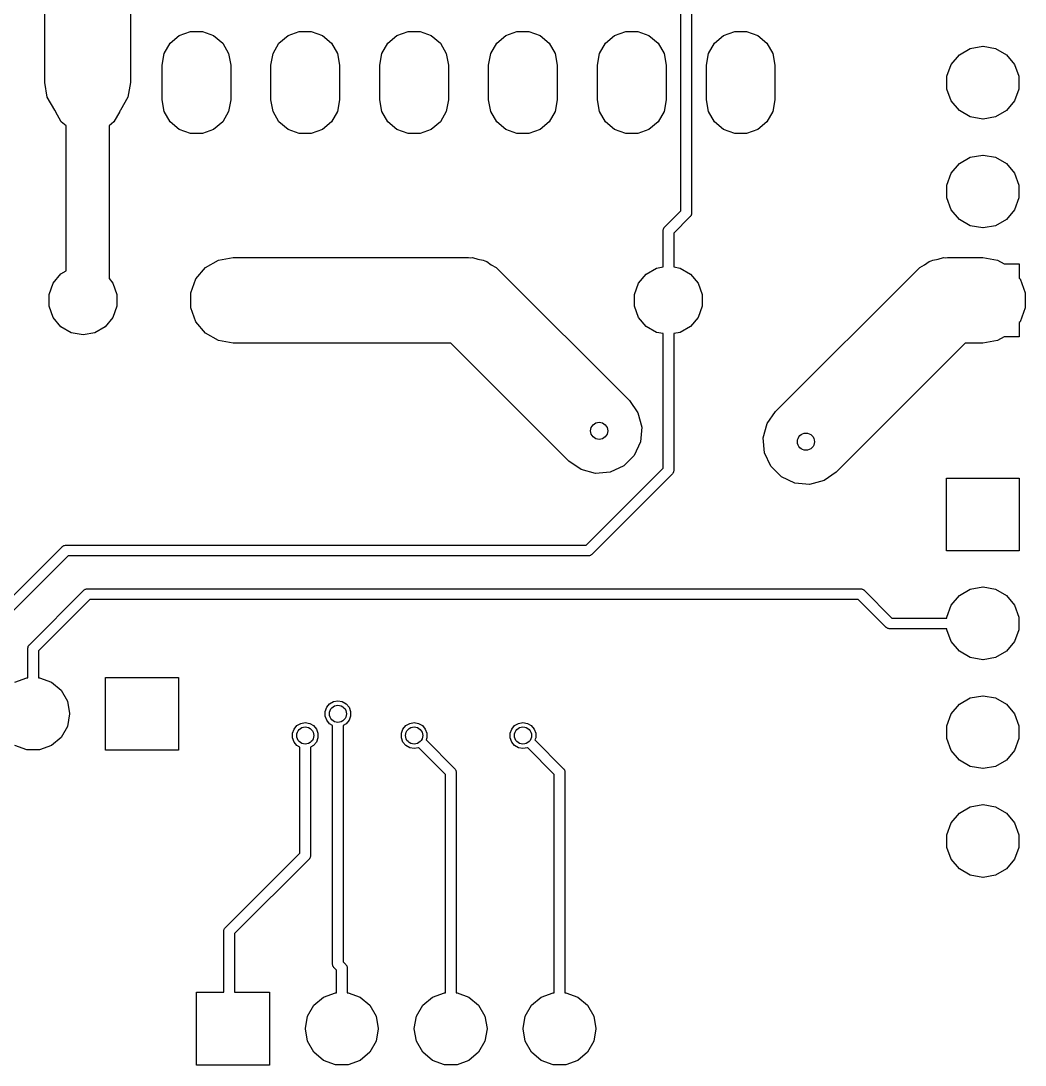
# Model space of a CAD drawing. Extents: x 135.5 to 182.5, y -141.5 to -46.
# Drawn here: x 159.05 to 182.49, y -139.85 to -115.48 of the extents above; entities that cross this region are included whole.
import ezdxf

# ---------------------------------------------------------------- set-up
doc = ezdxf.new("R2010")
doc.units = 0
doc.header["$MEASUREMENT"] = 0
doc.layers.add('BLACK', color=7, linetype='CONTINUOUS')

msp = doc.modelspace()

# ---------------------------------------------------------------- linework, layer by layer
at = {"layer": 'Black'}
for p, q in [((174.451, -119.914), (174.451, -113.362)), ((174.701, -113.362), (174.701, -119.966)), ((161.606, -114.124), (161.606, -116.918)), ((159.606, -116.918), (159.606, -114.538)), ((162.746, -115.821), (163.007, -115.726)), ((163.007, -115.726), (163.285, -115.726)), ((163.285, -115.726), (163.546, -115.821)), ((165.286, -115.821), (165.547, -115.726)), ((165.547, -115.726), (165.825, -115.726)), ((165.825, -115.726), (166.086, -115.821)), ((167.826, -115.821), (168.087, -115.726)), ((168.087, -115.726), (168.365, -115.726)), ((168.365, -115.726), (168.626, -115.821)), ((170.366, -115.821), (170.627, -115.726)), ((170.627, -115.726), (170.905, -115.726)), ((170.905, -115.726), (171.166, -115.821)), ((172.906, -115.821), (173.167, -115.726)), ((173.167, -115.726), (173.445, -115.726)), ((173.445, -115.726), (173.706, -115.821)), ((175.446, -115.821), (175.707, -115.726)), ((175.707, -115.726), (175.985, -115.726)), ((175.985, -115.726), (176.246, -115.821)), ((162.394, -116.24), (162.533, -115.999)), ((162.533, -115.999), (162.746, -115.821)), ((163.546, -115.821), (163.759, -115.999)), ((163.759, -115.999), (163.898, -116.24)), ((164.934, -116.24), (165.073, -115.999)), ((165.073, -115.999), (165.286, -115.821)), ((166.086, -115.821), (166.299, -115.999)), ((166.299, -115.999), (166.438, -116.24)), ((167.474, -116.24), (167.613, -115.999)), ((167.613, -115.999), (167.826, -115.821)), ((168.626, -115.821), (168.839, -115.999)), ((168.839, -115.999), (168.978, -116.24)), ((170.014, -116.24), (170.153, -115.999)), ((170.153, -115.999), (170.366, -115.821)), ((171.166, -115.821), (171.379, -115.999)), ((171.379, -115.999), (171.518, -116.24)), ((172.554, -116.24), (172.693, -115.999)), ((172.693, -115.999), (172.906, -115.821)), ((173.706, -115.821), (173.919, -115.999)), ((173.919, -115.999), (174.058, -116.24)), ((175.094, -116.24), (175.233, -115.999)), ((175.233, -115.999), (175.446, -115.821)), ((176.246, -115.821), (176.459, -115.999)), ((176.459, -115.999), (176.598, -116.24)), ((162.346, -116.513), (162.394, -116.24)), ((163.898, -116.24), (163.946, -116.513)), ((164.886, -116.513), (164.934, -116.24)), ((166.438, -116.24), (166.486, -116.513)), ((167.426, -116.513), (167.474, -116.24)), ((168.978, -116.24), (169.026, -116.513)), ((169.966, -116.513), (170.014, -116.24)), ((171.518, -116.24), (171.566, -116.513)), ((172.506, -116.513), (172.554, -116.24)), ((174.058, -116.24), (174.106, -116.513)), ((175.046, -116.513), (175.094, -116.24)), ((176.598, -116.24), (176.646, -116.513)), ((180.95, -116.269), (181.206, -116.121)), ((181.206, -116.121), (181.497, -116.07)), ((181.497, -116.07), (181.503, -116.07)), ((181.503, -116.07), (181.794, -116.121)), ((181.794, -116.121), (182.05, -116.269)), ((180.66, -116.772), (180.761, -116.495)), ((180.761, -116.495), (180.95, -116.269)), ((182.05, -116.269), (182.239, -116.495)), ((182.239, -116.495), (182.34, -116.772)), ((162.346, -117.323), (162.346, -116.513)), ((163.946, -116.513), (163.946, -117.323)), ((164.886, -117.323), (164.886, -116.513)), ((166.486, -116.513), (166.486, -117.323)), ((167.426, -117.323), (167.426, -116.513)), ((169.026, -116.513), (169.026, -117.323)), ((169.966, -117.323), (169.966, -116.513)), ((171.566, -116.513), (171.566, -117.323)), ((172.506, -117.323), (172.506, -116.513)), ((174.106, -116.513), (174.106, -117.323)), ((175.046, -117.323), (175.046, -116.513)), ((176.646, -116.513), (176.646, -117.323)), ((159.666, -117.26), (159.606, -116.918)), ((161.606, -116.918), (161.546, -117.26)), ((180.66, -117.068), (180.66, -116.772)), ((182.34, -116.772), (182.34, -117.068)), ((180.761, -117.345), (180.66, -117.068)), ((182.34, -117.068), (182.239, -117.345)), ((159.84, -117.561), (159.666, -117.26)), ((161.546, -117.26), (161.372, -117.561)), ((162.394, -117.596), (162.346, -117.323)), ((163.946, -117.323), (163.898, -117.596)), ((164.934, -117.596), (164.886, -117.323)), ((166.486, -117.323), (166.438, -117.596)), ((167.474, -117.596), (167.426, -117.323)), ((169.026, -117.323), (168.978, -117.596)), ((170.014, -117.596), (169.966, -117.323)), ((171.566, -117.323), (171.518, -117.596)), ((172.554, -117.596), (172.506, -117.323)), ((174.106, -117.323), (174.058, -117.596)), ((175.094, -117.596), (175.046, -117.323)), ((176.646, -117.323), (176.598, -117.596)), ((180.95, -117.571), (180.761, -117.345)), ((182.239, -117.345), (182.05, -117.571)), ((159.849, -117.569), (159.84, -117.561)), ((159.854, -117.596), (159.849, -117.569)), ((159.993, -117.837), (159.854, -117.596)), ((161.358, -117.596), (161.219, -117.837)), ((161.363, -117.569), (161.358, -117.596)), ((161.372, -117.561), (161.363, -117.569)), ((162.533, -117.837), (162.394, -117.596)), ((163.898, -117.596), (163.759, -117.837)), ((165.073, -117.837), (164.934, -117.596)), ((166.438, -117.596), (166.299, -117.837)), ((167.613, -117.837), (167.474, -117.596)), ((168.978, -117.596), (168.839, -117.837)), ((170.153, -117.837), (170.014, -117.596)), ((171.518, -117.596), (171.379, -117.837)), ((172.693, -117.837), (172.554, -117.596)), ((174.058, -117.596), (173.919, -117.837)), ((175.233, -117.837), (175.094, -117.596)), ((176.598, -117.596), (176.459, -117.837)), ((181.206, -117.719), (180.95, -117.571)), ((182.05, -117.571), (181.794, -117.719)), ((160.106, -117.931), (159.993, -117.837)), ((160.106, -121.314), (160.106, -117.931)), ((161.219, -117.837), (161.106, -117.931)), ((161.106, -117.931), (161.106, -121.492)), ((162.746, -118.015), (162.533, -117.837)), ((163.759, -117.837), (163.546, -118.015)), ((165.286, -118.015), (165.073, -117.837)), ((166.299, -117.837), (166.086, -118.015)), ((167.826, -118.015), (167.613, -117.837)), ((168.839, -117.837), (168.626, -118.015)), ((170.366, -118.015), (170.153, -117.837)), ((171.379, -117.837), (171.166, -118.015)), ((172.906, -118.015), (172.693, -117.837)), ((173.919, -117.837), (173.706, -118.015)), ((175.446, -118.015), (175.233, -117.837)), ((176.459, -117.837), (176.246, -118.015)), ((181.497, -117.77), (181.206, -117.719)), ((181.503, -117.77), (181.497, -117.77)), ((181.794, -117.719), (181.503, -117.77)), ((163.007, -118.11), (162.746, -118.015)), ((163.285, -118.11), (163.007, -118.11)), ((163.546, -118.015), (163.285, -118.11)), ((165.547, -118.11), (165.286, -118.015)), ((165.825, -118.11), (165.547, -118.11)), ((166.086, -118.015), (165.825, -118.11)), ((168.087, -118.11), (167.826, -118.015)), ((168.365, -118.11), (168.087, -118.11)), ((168.626, -118.015), (168.365, -118.11)), ((170.627, -118.11), (170.366, -118.015)), ((170.905, -118.11), (170.627, -118.11)), ((171.166, -118.015), (170.905, -118.11)), ((173.167, -118.11), (172.906, -118.015)), ((173.445, -118.11), (173.167, -118.11)), ((173.706, -118.015), (173.445, -118.11)), ((175.707, -118.11), (175.446, -118.015)), ((175.985, -118.11), (175.707, -118.11)), ((176.246, -118.015), (175.985, -118.11)), ((180.95, -118.809), (181.206, -118.661)), ((181.206, -118.661), (181.497, -118.61)), ((181.497, -118.61), (181.503, -118.61)), ((181.503, -118.61), (181.794, -118.661)), ((181.794, -118.661), (182.05, -118.809)), ((180.761, -119.035), (180.95, -118.809)), ((182.05, -118.809), (182.239, -119.035)), ((180.66, -119.312), (180.761, -119.035)), ((182.239, -119.035), (182.34, -119.312)), ((180.66, -119.608), (180.66, -119.312)), ((182.34, -119.312), (182.34, -119.608)), ((180.761, -119.885), (180.66, -119.608)), ((182.34, -119.608), (182.239, -119.885)), ((180.95, -120.111), (180.761, -119.885)), ((182.239, -119.885), (182.05, -120.111)), ((174.072, -120.294), (174.451, -119.914)), ((174.664, -120.054), (174.285, -120.434)), ((174.668, -120.05), (174.664, -120.054)), ((174.672, -120.046), (174.668, -120.05)), ((174.68, -120.032), (174.672, -120.046)), ((174.689, -120.019), (174.68, -120.032)), ((174.691, -120.014), (174.689, -120.019)), ((174.693, -120.009), (174.691, -120.014)), ((174.696, -119.993), (174.693, -120.009)), ((174.701, -119.977), (174.696, -119.993)), ((174.701, -119.966), (174.7, -119.971)), ((174.7, -119.971), (174.701, -119.977)), ((181.206, -120.259), (180.95, -120.111)), ((182.05, -120.111), (181.794, -120.259)), ((174.035, -120.371), (174.04, -120.355)), ((174.036, -120.377), (174.035, -120.371)), ((174.035, -120.382), (174.036, -120.377)), ((174.035, -121.222), (174.035, -120.382)), ((174.04, -120.355), (174.043, -120.339)), ((174.043, -120.339), (174.045, -120.334)), ((174.045, -120.334), (174.047, -120.329)), ((174.047, -120.329), (174.056, -120.316)), ((174.056, -120.316), (174.064, -120.302)), ((174.064, -120.302), (174.068, -120.298)), ((174.068, -120.298), (174.072, -120.294)), ((181.497, -120.31), (181.206, -120.259)), ((181.503, -120.31), (181.497, -120.31)), ((181.794, -120.259), (181.503, -120.31)), ((174.285, -120.434), (174.285, -121.222)), ((163.357, -121.234), (163.658, -121.06)), ((163.658, -121.06), (164, -121)), ((164, -121), (169.498, -121)), ((169.498, -121), (169.541, -121.008)), ((169.541, -121.008), (169.585, -121.004)), ((169.585, -121.004), (169.711, -121.038)), ((169.711, -121.038), (169.84, -121.06)), ((169.84, -121.06), (169.878, -121.082)), ((169.878, -121.082), (169.921, -121.094)), ((169.921, -121.094), (170.028, -121.169)), ((180.14, -121.169), (180.247, -121.094)), ((180.247, -121.094), (180.29, -121.082)), ((180.29, -121.082), (180.328, -121.06)), ((180.328, -121.06), (180.457, -121.038)), ((180.457, -121.038), (180.583, -121.004)), ((180.583, -121.004), (180.627, -121.008)), ((180.627, -121.008), (180.67, -121)), ((180.67, -121), (181.5, -121)), ((181.5, -121), (181.842, -121.06)), ((181.842, -121.06), (181.997, -121.15)), ((159.984, -121.385), (160.106, -121.314)), ((163.134, -121.5), (163.357, -121.234)), ((170.028, -121.169), (170.141, -121.234)), ((170.141, -121.234), (170.169, -121.268)), ((170.169, -121.268), (170.205, -121.293)), ((170.205, -121.293), (173.251, -124.339)), ((173.643, -121.387), (173.883, -121.248)), ((173.883, -121.248), (174.035, -121.222)), ((174.285, -121.222), (174.437, -121.248)), ((174.437, -121.248), (174.677, -121.387)), ((176.663, -124.593), (179.963, -121.293)), ((179.963, -121.293), (179.999, -121.268)), ((179.999, -121.268), (180.027, -121.234)), ((180.027, -121.234), (180.14, -121.169)), ((181.997, -121.15), (182.35, -121.15)), ((182.35, -121.15), (182.35, -121.481)), ((159.709, -121.861), (159.805, -121.598)), ((159.805, -121.598), (159.984, -121.385)), ((161.106, -121.492), (161.195, -121.598)), ((161.195, -121.598), (161.291, -121.861)), ((163.015, -121.826), (163.134, -121.5)), ((173.369, -121.861), (173.464, -121.6)), ((173.464, -121.6), (173.643, -121.387)), ((174.677, -121.387), (174.856, -121.6)), ((174.856, -121.6), (174.951, -121.861)), ((182.35, -121.481), (182.366, -121.5)), ((182.366, -121.5), (182.485, -121.826)), ((163.015, -122.174), (163.015, -121.826)), ((182.485, -121.826), (182.485, -122.174)), ((159.709, -122.139), (159.709, -121.861)), ((161.291, -121.861), (161.291, -122.139)), ((173.369, -122.139), (173.369, -121.861)), ((174.951, -121.861), (174.951, -122.139)), ((159.805, -122.402), (159.709, -122.139)), ((161.291, -122.139), (161.195, -122.402)), ((163.134, -122.5), (163.015, -122.174)), ((173.464, -122.4), (173.369, -122.139)), ((174.951, -122.139), (174.856, -122.4)), ((182.485, -122.174), (182.366, -122.5)), ((159.984, -122.615), (159.805, -122.402)), ((161.195, -122.402), (161.016, -122.615)), ((163.357, -122.766), (163.134, -122.5)), ((173.643, -122.613), (173.464, -122.4)), ((174.856, -122.4), (174.677, -122.613)), ((182.366, -122.5), (182.35, -122.519)), ((182.35, -122.519), (182.35, -122.85)), ((160.225, -122.755), (159.984, -122.615)), ((160.5, -122.803), (160.225, -122.755)), ((160.775, -122.755), (160.5, -122.803)), ((161.016, -122.615), (160.775, -122.755)), ((163.658, -122.94), (163.357, -122.766)), ((173.883, -122.752), (173.643, -122.613)), ((174.035, -122.778), (173.883, -122.752)), ((174.035, -125.918), (174.035, -122.778)), ((174.437, -122.752), (174.285, -122.778)), ((174.285, -122.778), (174.285, -125.97)), ((174.677, -122.613), (174.437, -122.752)), ((164, -123), (163.658, -122.94)), ((169.084, -123), (164, -123)), ((171.837, -125.753), (169.084, -123)), ((181.084, -123), (178.077, -126.007)), ((181.5, -123), (181.084, -123)), ((181.842, -122.94), (181.5, -123)), ((181.997, -122.85), (181.842, -122.94)), ((182.35, -122.85), (181.997, -122.85)), ((173.251, -124.339), (173.45, -124.623)), ((173.45, -124.623), (173.54, -124.959)), ((176.464, -124.877), (176.663, -124.593)), ((173.54, -124.959), (173.51, -125.305)), ((176.374, -125.213), (176.464, -124.877)), ((176.404, -125.559), (176.374, -125.213)), ((173.51, -125.305), (173.363, -125.62)), ((172.121, -125.952), (171.837, -125.753)), ((173.363, -125.62), (173.118, -125.865)), ((176.551, -125.874), (176.404, -125.559)), ((172.457, -126.042), (172.121, -125.952)), ((172.238, -127.715), (174.035, -125.918)), ((173.118, -125.865), (172.803, -126.012)), ((174.28, -125.997), (174.277, -126.013)), ((174.285, -125.981), (174.28, -125.997)), ((174.285, -125.97), (174.284, -125.975)), ((174.284, -125.975), (174.285, -125.981)), ((176.796, -126.119), (176.551, -125.874)), ((174.248, -126.058), (172.378, -127.928)), ((172.803, -126.012), (172.457, -126.042)), ((174.252, -126.054), (174.248, -126.058)), ((174.256, -126.05), (174.252, -126.054)), ((174.264, -126.036), (174.256, -126.05)), ((174.273, -126.023), (174.264, -126.036)), ((174.275, -126.018), (174.273, -126.023)), ((174.277, -126.013), (174.275, -126.018)), ((177.111, -126.266), (176.796, -126.119)), ((177.793, -126.206), (177.457, -126.296)), ((178.077, -126.007), (177.793, -126.206)), ((180.65, -127.85), (180.65, -126.15)), ((180.65, -126.15), (182.35, -126.15)), ((182.35, -126.15), (182.35, -127.85)), ((177.457, -126.296), (177.111, -126.266)), ((157.978, -129.784), (160.01, -127.752)), ((160.01, -127.752), (160.014, -127.748)), ((160.014, -127.748), (160.018, -127.744)), ((160.018, -127.744), (160.032, -127.736)), ((160.032, -127.736), (160.045, -127.727)), ((160.045, -127.727), (160.05, -127.725)), ((160.05, -127.725), (160.055, -127.723)), ((160.055, -127.723), (160.071, -127.72)), ((160.071, -127.72), (160.087, -127.715)), ((160.087, -127.715), (160.093, -127.716)), ((160.093, -127.716), (160.098, -127.715)), ((160.098, -127.715), (172.238, -127.715)), ((172.356, -127.944), (172.343, -127.953)), ((172.37, -127.936), (172.356, -127.944)), ((172.374, -127.932), (172.37, -127.936)), ((172.378, -127.928), (172.374, -127.932)), ((182.35, -127.85), (180.65, -127.85)), ((160.15, -127.965), (158.191, -129.924)), ((172.29, -127.965), (160.15, -127.965)), ((172.295, -127.964), (172.29, -127.965)), ((172.301, -127.965), (172.295, -127.964)), ((172.317, -127.96), (172.301, -127.965)), ((172.333, -127.957), (172.317, -127.96)), ((172.338, -127.955), (172.333, -127.957)), ((172.343, -127.953), (172.338, -127.955)), ((159.248, -130.038), (160.518, -128.768)), ((160.518, -128.768), (160.522, -128.764)), ((160.522, -128.764), (160.526, -128.76)), ((160.526, -128.76), (160.54, -128.752)), ((160.54, -128.752), (160.553, -128.743)), ((160.553, -128.743), (160.558, -128.741)), ((160.558, -128.741), (160.563, -128.739)), ((160.563, -128.739), (160.579, -128.736)), ((160.579, -128.736), (160.595, -128.731)), ((160.595, -128.731), (160.601, -128.732)), ((160.601, -128.732), (160.606, -128.731)), ((160.606, -128.731), (178.64, -128.731)), ((178.64, -128.731), (178.645, -128.732)), ((178.645, -128.732), (178.651, -128.731)), ((178.651, -128.731), (178.667, -128.736)), ((178.667, -128.736), (178.683, -128.739)), ((178.683, -128.739), (178.688, -128.741)), ((178.688, -128.741), (178.693, -128.743)), ((178.693, -128.743), (178.706, -128.752)), ((178.706, -128.752), (178.72, -128.76)), ((178.72, -128.76), (178.724, -128.764)), ((178.724, -128.764), (178.728, -128.768)), ((178.728, -128.768), (179.376, -129.415)), ((180.761, -129.115), (180.95, -128.889)), ((180.95, -128.889), (181.206, -128.741)), ((181.206, -128.741), (181.497, -128.69)), ((181.497, -128.69), (181.503, -128.69)), ((181.503, -128.69), (181.794, -128.741)), ((181.794, -128.741), (182.05, -128.889)), ((182.05, -128.889), (182.239, -129.115)), ((160.658, -128.981), (159.461, -130.178)), ((178.588, -128.981), (160.658, -128.981)), ((179.236, -129.628), (178.588, -128.981)), ((180.66, -129.392), (180.761, -129.115)), ((182.239, -129.115), (182.34, -129.392)), ((179.376, -129.415), (180.66, -129.415)), ((180.66, -129.415), (180.66, -129.392)), ((182.34, -129.392), (182.34, -129.688)), ((179.24, -129.632), (179.236, -129.628)), ((179.244, -129.636), (179.24, -129.632)), ((179.258, -129.644), (179.244, -129.636)), ((179.271, -129.653), (179.258, -129.644)), ((179.276, -129.655), (179.271, -129.653)), ((179.281, -129.657), (179.276, -129.655)), ((179.297, -129.66), (179.281, -129.657)), ((179.313, -129.665), (179.297, -129.66)), ((179.319, -129.664), (179.313, -129.665)), ((179.324, -129.665), (179.319, -129.664)), ((180.66, -129.665), (179.324, -129.665)), ((180.66, -129.688), (180.66, -129.665)), ((180.761, -129.965), (180.66, -129.688)), ((182.34, -129.688), (182.239, -129.965)), ((159.211, -130.115), (159.216, -130.099)), ((159.212, -130.121), (159.211, -130.115)), ((159.211, -130.126), (159.212, -130.121)), ((159.211, -130.81), (159.211, -130.126)), ((159.216, -130.099), (159.219, -130.083)), ((159.219, -130.083), (159.221, -130.078)), ((159.221, -130.078), (159.223, -130.073)), ((159.223, -130.073), (159.232, -130.06)), ((159.232, -130.06), (159.24, -130.046)), ((159.24, -130.046), (159.244, -130.042)), ((159.244, -130.042), (159.248, -130.038)), ((180.95, -130.191), (180.761, -129.965)), ((182.239, -129.965), (182.05, -130.191)), ((159.461, -130.178), (159.461, -130.81)), ((181.206, -130.339), (180.95, -130.191)), ((181.497, -130.39), (181.206, -130.339)), ((181.503, -130.39), (181.497, -130.39)), ((181.794, -130.339), (181.503, -130.39)), ((182.05, -130.191), (181.794, -130.339)), ((158.911, -130.911), (159.188, -130.81)), ((159.188, -130.81), (159.211, -130.81)), ((159.461, -130.81), (159.484, -130.81)), ((159.484, -130.81), (159.761, -130.911)), ((161.026, -132.5), (161.026, -130.8)), ((161.026, -130.8), (162.726, -130.8)), ((162.726, -130.8), (162.726, -132.5)), ((159.761, -130.911), (159.987, -131.1)), ((159.987, -131.1), (160.135, -131.356)), ((160.135, -131.356), (160.186, -131.647)), ((166.345, -131.367), (166.448, -131.349)), ((166.448, -131.349), (166.551, -131.367)), ((180.95, -131.429), (181.206, -131.281)), ((181.206, -131.281), (181.497, -131.23)), ((181.497, -131.23), (181.503, -131.23)), ((181.503, -131.23), (181.794, -131.281)), ((181.794, -131.281), (182.05, -131.429)), ((166.151, -131.598), (166.187, -131.499)), ((166.151, -131.702), (166.151, -131.598)), ((166.187, -131.499), (166.254, -131.419)), ((166.254, -131.419), (166.345, -131.367)), ((166.551, -131.367), (166.642, -131.419)), ((166.642, -131.419), (166.709, -131.499)), ((166.709, -131.499), (166.745, -131.598)), ((166.745, -131.598), (166.745, -131.702)), ((180.761, -131.655), (180.95, -131.429)), ((182.05, -131.429), (182.239, -131.655)), ((160.186, -131.653), (160.135, -131.944)), ((160.186, -131.647), (160.186, -131.653)), ((166.187, -131.801), (166.151, -131.702)), ((166.254, -131.881), (166.187, -131.801)), ((166.709, -131.801), (166.642, -131.881)), ((166.745, -131.702), (166.709, -131.801)), ((180.66, -131.932), (180.761, -131.655)), ((182.239, -131.655), (182.34, -131.932)), ((160.135, -131.944), (159.987, -132.2)), ((165.389, -132.106), (165.425, -132.007)), ((165.425, -132.007), (165.492, -131.927)), ((165.492, -131.927), (165.583, -131.875)), ((165.583, -131.875), (165.686, -131.857)), ((165.686, -131.857), (165.789, -131.875)), ((165.789, -131.875), (165.88, -131.927)), ((165.88, -131.927), (165.947, -132.007)), ((165.947, -132.007), (165.983, -132.106)), ((166.323, -131.92), (166.254, -131.881)), ((166.323, -137.492), (166.323, -131.92)), ((166.642, -131.881), (166.573, -131.92)), ((166.573, -131.92), (166.573, -137.44)), ((167.929, -132.106), (167.965, -132.007)), ((167.965, -132.007), (168.032, -131.927)), ((168.032, -131.927), (168.123, -131.875)), ((168.123, -131.875), (168.226, -131.857)), ((168.226, -131.857), (168.329, -131.875)), ((168.329, -131.875), (168.42, -131.927)), ((168.42, -131.927), (168.487, -132.007)), ((168.487, -132.007), (168.523, -132.106)), ((170.469, -132.106), (170.505, -132.007)), ((170.505, -132.007), (170.572, -131.927)), ((170.572, -131.927), (170.663, -131.875)), ((170.663, -131.875), (170.766, -131.857)), ((170.766, -131.857), (170.869, -131.875)), ((170.869, -131.875), (170.96, -131.927)), ((170.96, -131.927), (171.027, -132.007)), ((171.027, -132.007), (171.063, -132.106)), ((180.66, -132.228), (180.66, -131.932)), ((182.34, -131.932), (182.34, -132.228)), ((159.987, -132.2), (159.761, -132.389)), ((165.389, -132.21), (165.389, -132.106)), ((165.425, -132.309), (165.389, -132.21)), ((165.492, -132.389), (165.425, -132.309)), ((165.947, -132.309), (165.88, -132.389)), ((165.983, -132.21), (165.947, -132.309)), ((165.983, -132.106), (165.983, -132.21)), ((167.929, -132.21), (167.929, -132.106)), ((167.965, -132.309), (167.929, -132.21)), ((168.032, -132.389), (167.965, -132.309)), ((168.523, -132.21), (168.505, -132.26)), ((168.505, -132.26), (169.168, -132.924)), ((168.523, -132.106), (168.523, -132.21)), ((170.469, -132.21), (170.469, -132.106)), ((170.505, -132.309), (170.469, -132.21)), ((170.572, -132.389), (170.505, -132.309)), ((171.063, -132.21), (171.045, -132.26)), ((171.045, -132.26), (171.708, -132.924)), ((171.063, -132.106), (171.063, -132.21)), ((180.761, -132.505), (180.66, -132.228)), ((182.34, -132.228), (182.239, -132.505)), ((159.188, -132.49), (158.911, -132.389)), ((159.484, -132.49), (159.188, -132.49)), ((159.761, -132.389), (159.484, -132.49)), ((162.726, -132.5), (161.026, -132.5)), ((165.561, -132.428), (165.492, -132.389)), ((165.561, -134.9), (165.561, -132.428)), ((165.88, -132.389), (165.811, -132.428)), ((165.811, -132.428), (165.811, -134.952)), ((168.123, -132.441), (168.032, -132.389)), ((168.226, -132.459), (168.123, -132.441)), ((168.329, -132.441), (168.226, -132.459)), ((168.331, -132.44), (168.329, -132.441)), ((168.955, -133.064), (168.331, -132.44)), ((170.663, -132.441), (170.572, -132.389)), ((170.766, -132.459), (170.663, -132.441)), ((170.869, -132.441), (170.766, -132.459)), ((170.871, -132.44), (170.869, -132.441)), ((171.495, -133.064), (170.871, -132.44)), ((180.95, -132.731), (180.761, -132.505)), ((182.239, -132.505), (182.05, -132.731)), ((181.206, -132.879), (180.95, -132.731)), ((182.05, -132.731), (181.794, -132.879)), ((168.955, -138.16), (168.955, -133.064)), ((169.168, -132.924), (169.172, -132.928)), ((169.172, -132.928), (169.176, -132.932)), ((169.176, -132.932), (169.184, -132.946)), ((169.184, -132.946), (169.193, -132.959)), ((169.193, -132.959), (169.195, -132.964)), ((169.195, -132.964), (169.197, -132.969)), ((169.197, -132.969), (169.2, -132.985)), ((169.2, -132.985), (169.205, -133.001)), ((169.205, -133.001), (169.204, -133.007)), ((169.204, -133.007), (169.205, -133.012)), ((169.205, -133.012), (169.205, -138.16)), ((171.495, -138.16), (171.495, -133.064)), ((171.708, -132.924), (171.712, -132.928)), ((171.712, -132.928), (171.716, -132.932)), ((171.716, -132.932), (171.724, -132.946)), ((171.724, -132.946), (171.733, -132.959)), ((171.733, -132.959), (171.735, -132.964)), ((171.735, -132.964), (171.737, -132.969)), ((171.737, -132.969), (171.74, -132.985)), ((171.74, -132.985), (171.745, -133.001)), ((171.745, -133.001), (171.744, -133.007)), ((171.744, -133.007), (171.745, -133.012)), ((171.745, -133.012), (171.745, -138.16)), ((181.497, -132.93), (181.206, -132.879)), ((181.503, -132.93), (181.497, -132.93)), ((181.794, -132.879), (181.503, -132.93)), ((181.206, -133.821), (181.497, -133.77)), ((181.497, -133.77), (181.503, -133.77)), ((181.503, -133.77), (181.794, -133.821)), ((180.761, -134.195), (180.95, -133.969)), ((180.95, -133.969), (181.206, -133.821)), ((181.794, -133.821), (182.05, -133.969)), ((182.05, -133.969), (182.239, -134.195)), ((180.66, -134.472), (180.761, -134.195)), ((182.239, -134.195), (182.34, -134.472)), ((180.66, -134.768), (180.66, -134.472)), ((182.34, -134.472), (182.34, -134.768)), ((180.761, -135.045), (180.66, -134.768)), ((182.34, -134.768), (182.239, -135.045)), ((163.82, -136.642), (165.561, -134.9)), ((165.79, -135.018), (165.782, -135.032)), ((165.799, -135.005), (165.79, -135.018)), ((165.801, -135), (165.799, -135.005)), ((165.803, -134.995), (165.801, -135)), ((165.806, -134.979), (165.803, -134.995)), ((165.811, -134.963), (165.806, -134.979)), ((165.811, -134.952), (165.81, -134.957)), ((165.81, -134.957), (165.811, -134.963)), ((165.774, -135.04), (164.033, -136.782)), ((165.778, -135.036), (165.774, -135.04)), ((165.782, -135.032), (165.778, -135.036)), ((180.95, -135.271), (180.761, -135.045)), ((182.239, -135.045), (182.05, -135.271)), ((181.206, -135.419), (180.95, -135.271)), ((181.497, -135.47), (181.206, -135.419)), ((181.503, -135.47), (181.497, -135.47)), ((181.794, -135.419), (181.503, -135.47)), ((182.05, -135.271), (181.794, -135.419)), ((163.783, -136.719), (163.788, -136.703)), ((163.784, -136.725), (163.783, -136.719)), ((163.783, -136.73), (163.784, -136.725)), ((163.788, -136.703), (163.791, -136.687)), ((163.791, -136.687), (163.793, -136.682)), ((163.793, -136.682), (163.795, -136.677)), ((163.795, -136.677), (163.804, -136.664)), ((163.804, -136.664), (163.812, -136.65)), ((163.812, -136.65), (163.816, -136.646)), ((163.816, -136.646), (163.82, -136.642)), ((163.783, -138.15), (163.783, -136.73)), ((164.033, -136.782), (164.033, -138.15)), ((166.573, -137.44), (166.628, -137.496)), ((166.324, -137.497), (166.323, -137.492)), ((166.323, -137.503), (166.324, -137.497)), ((166.328, -137.519), (166.323, -137.503)), ((166.331, -137.535), (166.328, -137.519)), ((166.333, -137.54), (166.331, -137.535)), ((166.335, -137.545), (166.333, -137.54)), ((166.344, -137.558), (166.335, -137.545)), ((166.352, -137.572), (166.344, -137.558)), ((166.356, -137.576), (166.352, -137.572)), ((166.36, -137.58), (166.356, -137.576)), ((166.415, -137.636), (166.36, -137.58)), ((166.415, -138.16), (166.415, -137.636)), ((166.628, -137.496), (166.632, -137.5)), ((166.632, -137.5), (166.636, -137.504)), ((166.636, -137.504), (166.644, -137.518)), ((166.644, -137.518), (166.653, -137.531)), ((166.653, -137.531), (166.655, -137.536)), ((166.655, -137.536), (166.657, -137.541)), ((166.657, -137.541), (166.66, -137.557)), ((166.66, -137.557), (166.665, -137.573)), ((166.665, -137.573), (166.664, -137.579)), ((166.664, -137.579), (166.665, -137.584)), ((166.665, -137.584), (166.665, -138.16)), ((163.15, -139.85), (163.15, -138.15)), ((163.15, -138.15), (163.783, -138.15)), ((164.033, -138.15), (164.85, -138.15)), ((164.85, -138.15), (164.85, -139.85)), ((166.115, -138.261), (166.392, -138.16)), ((166.392, -138.16), (166.415, -138.16)), ((166.665, -138.16), (166.688, -138.16)), ((166.688, -138.16), (166.965, -138.261)), ((168.655, -138.261), (168.932, -138.16)), ((168.932, -138.16), (168.955, -138.16)), ((169.205, -138.16), (169.228, -138.16)), ((169.228, -138.16), (169.505, -138.261)), ((171.195, -138.261), (171.472, -138.16)), ((171.472, -138.16), (171.495, -138.16)), ((171.745, -138.16), (171.768, -138.16)), ((171.768, -138.16), (172.045, -138.261)), ((165.889, -138.45), (166.115, -138.261)), ((166.965, -138.261), (167.191, -138.45)), ((168.429, -138.45), (168.655, -138.261)), ((169.505, -138.261), (169.731, -138.45)), ((170.969, -138.45), (171.195, -138.261)), ((172.045, -138.261), (172.271, -138.45)), ((165.741, -138.706), (165.889, -138.45)), ((167.191, -138.45), (167.339, -138.706)), ((168.281, -138.706), (168.429, -138.45)), ((169.731, -138.45), (169.879, -138.706)), ((170.821, -138.706), (170.969, -138.45)), ((172.271, -138.45), (172.419, -138.706)), ((165.69, -138.997), (165.741, -138.706)), ((167.339, -138.706), (167.39, -138.997)), ((168.23, -138.997), (168.281, -138.706)), ((169.879, -138.706), (169.93, -138.997)), ((170.77, -138.997), (170.821, -138.706)), ((172.419, -138.706), (172.47, -138.997)), ((165.69, -139.003), (165.69, -138.997)), ((165.741, -139.294), (165.69, -139.003)), ((167.39, -139.003), (167.339, -139.294)), ((167.39, -138.997), (167.39, -139.003)), ((168.23, -139.003), (168.23, -138.997)), ((168.281, -139.294), (168.23, -139.003)), ((169.93, -139.003), (169.879, -139.294)), ((169.93, -138.997), (169.93, -139.003)), ((170.77, -139.003), (170.77, -138.997)), ((170.821, -139.294), (170.77, -139.003)), ((172.47, -139.003), (172.419, -139.294)), ((172.47, -138.997), (172.47, -139.003)), ((165.889, -139.55), (165.741, -139.294)), ((167.339, -139.294), (167.191, -139.55)), ((168.429, -139.55), (168.281, -139.294)), ((169.879, -139.294), (169.731, -139.55)), ((170.969, -139.55), (170.821, -139.294)), ((172.419, -139.294), (172.271, -139.55)), ((166.115, -139.739), (165.889, -139.55)), ((167.191, -139.55), (166.965, -139.739)), ((168.655, -139.739), (168.429, -139.55)), ((169.731, -139.55), (169.505, -139.739)), ((171.195, -139.739), (170.969, -139.55)), ((172.271, -139.55), (172.045, -139.739)), ((164.85, -139.85), (163.15, -139.85)), ((166.392, -139.84), (166.115, -139.739)), ((166.688, -139.84), (166.392, -139.84)), ((166.965, -139.739), (166.688, -139.84)), ((168.932, -139.84), (168.655, -139.739)), ((169.228, -139.84), (168.932, -139.84)), ((169.505, -139.739), (169.228, -139.84)), ((171.472, -139.84), (171.195, -139.739)), ((171.768, -139.84), (171.472, -139.84)), ((172.045, -139.739), (171.768, -139.84))]:
    msp.add_line(p, q, dxfattribs=at)
for centre in [(172.544, -125.046), (177.37, -125.3), (166.448, -131.65), (165.686, -132.158), (168.226, -132.158), (170.766, -132.158)]:
    msp.add_circle(centre, 0.2, dxfattribs=at)

doc.saveas('drawing.dxf')
